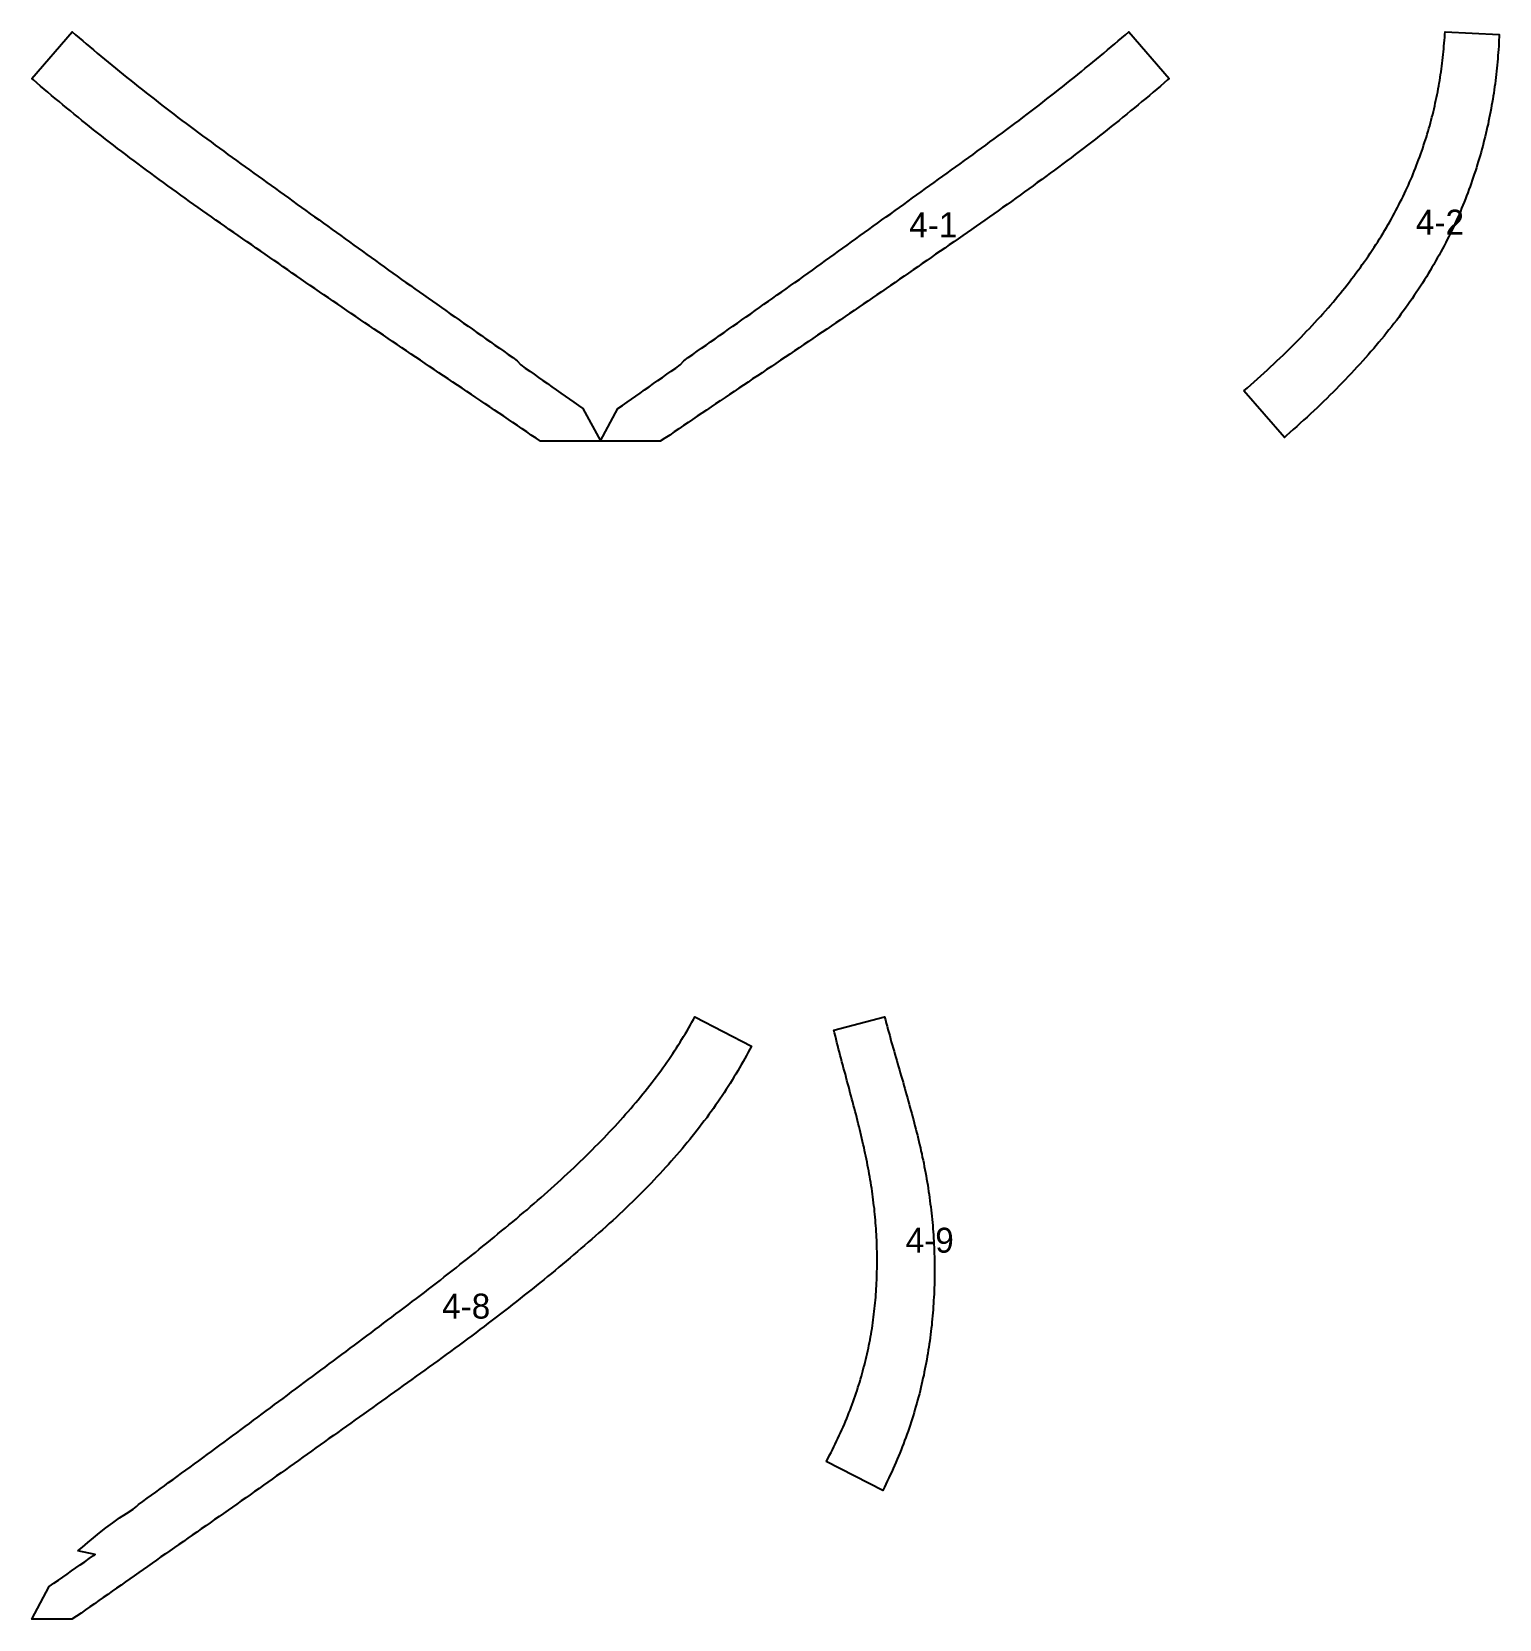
# Model space of a CAD drawing. Header units: metres. Extents: x 0 to 327, y -616 to 0.
# Drawn here: x 0 to 117.8, y -457.7 to -330.3 of the extents above; entities that cross this region are included whole.
import ezdxf

# ---------------------------------------------------------------- set-up
doc = ezdxf.new("R2010")
doc.units = ezdxf.units.M

msp = doc.modelspace()

# ---------------------------------------------------------------- linework, layer by layer
at = {"layer": 'F4_A'}
for points in [[(0, -334.08), (0, -334.08), (3.24, -330.34), (3.24, -330.34), (3.24, -330.34), (3.52, -330.58), (3.52, -330.58), (3.81, -330.83), (3.81, -330.83), (4.09, -331.07), (4.09, -331.07), (4.38, -331.32), (4.38, -331.32), (4.67, -331.56), (4.96, -331.8), (4.96, -331.8), (5.25, -332.05), (5.25, -332.05), (5.55, -332.29), (5.55, -332.29), (5.84, -332.54), (5.84, -332.54), (6.14, -332.78), (6.14, -332.78), (6.43, -333.03), (6.43, -333.03), (6.73, -333.27), (6.73, -333.27), (7.04, -333.52), (7.04, -333.52), (7.34, -333.76), (7.34, -333.76), (7.64, -334.01), (7.64, -334.01), (7.95, -334.25), (7.95, -334.25), (8.26, -334.5), (8.26, -334.5), (8.56, -334.75), (8.56, -334.75), (8.88, -334.99), (8.88, -334.99), (9.19, -335.24), (9.19, -335.24), (9.5, -335.49), (9.5, -335.49), (9.82, -335.73), (9.82, -335.73), (10.14, -335.98), (10.14, -335.98), (10.45, -336.22), (10.45, -336.22), (10.77, -336.47), (10.77, -336.47), (11.09, -336.72), (11.09, -336.72), (11.41, -336.96), (11.41, -336.96), (11.73, -337.21), (11.73, -337.21), (12.06, -337.45), (12.06, -337.45), (12.39, -337.7), (12.39, -337.7), (12.72, -337.95), (12.72, -337.95), (13.05, -338.19), (13.05, -338.19), (13.38, -338.44), (13.38, -338.44), (13.72, -338.69), (13.72, -338.69), (14.05, -338.94), (14.05, -338.94), (14.39, -339.18), (14.39, -339.18), (14.73, -339.43), (14.73, -339.43), (15.07, -339.68), (15.07, -339.68), (15.41, -339.93), (15.41, -339.93), (15.75, -340.18), (15.75, -340.18), (16.09, -340.43), (16.09, -340.43), (16.44, -340.68), (16.78, -340.93), (17.13, -341.18), (17.48, -341.43), (17.82, -341.68), (18.17, -341.93), (18.52, -342.18), (18.86, -342.43), (19.21, -342.68), (19.56, -342.93), (19.91, -343.18), (20.26, -343.43), (20.61, -343.68), (20.96, -343.94), (21.3, -344.19), (21.65, -344.44), (22, -344.69), (22.35, -344.94), (22.71, -345.19), (23.06, -345.44), (23.41, -345.7), (23.76, -345.95), (24.12, -346.2), (24.46, -346.45), (24.81, -346.7), (25.16, -346.96), (25.51, -347.21), (25.86, -347.46), (26.2, -347.71), (26.55, -347.96), (26.9, -348.21), (27.24, -348.46), (27.59, -348.71), (27.59, -348.71), (27.94, -348.96), (27.94, -348.96), (28.29, -349.21), (28.64, -349.46), (28.99, -349.71), (29.34, -349.96), (29.69, -350.21), (30.04, -350.46), (30.4, -350.71), (30.75, -350.96), (31.11, -351.21), (31.46, -351.46), (31.81, -351.71), (32.17, -351.96), (32.52, -352.21), (32.88, -352.47), (33.24, -352.72), (33.59, -352.97), (33.95, -353.22), (34.3, -353.47), (34.66, -353.72), (35.02, -353.97), (35.38, -354.22), (35.74, -354.47), (36.1, -354.72), (36.46, -354.97), (36.82, -355.23), (37.18, -355.48), (37.54, -355.73), (37.89, -355.98), (38.25, -356.23), (38.61, -356.49), (38.97, -356.74), (38.97, -356.74), (38.97, -356.74), (39.26, -357.08), (39.26, -357.08), (39.26, -357.08), (39.26, -357.08), (39.62, -357.33), (39.98, -357.58), (40.33, -357.83), (40.69, -358.08), (41.04, -358.33), (41.39, -358.58), (41.75, -358.83), (42.1, -359.08), (42.46, -359.33), (42.81, -359.57), (43.16, -359.82), (43.16, -359.82), (43.52, -360.07), (43.52, -360.07), (43.88, -360.32), (43.88, -360.32), (44.25, -360.56), (44.25, -360.56), (44.25, -360.56), (45.65, -363.18), (45.65, -363.18), (45.65, -363.18), (45.65, -363.18), (45.65, -363.18), (45.65, -363.19), (45.65, -363.19), (45.65, -363.19), (45.65, -363.19), (45.65, -363.19), (45.65, -363.19), (45.65, -363.19), (45.66, -363.19), (45.66, -363.19), (45.66, -363.19), (45.66, -363.19), (45.66, -363.19), (45.66, -363.19), (45.66, -363.18), (45.66, -363.18), (45.66, -363.18), (45.66, -363.18), (45.66, -363.18), (47.06, -360.56), (47.06, -360.56), (47.06, -360.56), (47.43, -360.32), (47.43, -360.32), (47.79, -360.07), (47.79, -360.07), (48.15, -359.82), (48.15, -359.82), (48.5, -359.57), (48.85, -359.33), (49.2, -359.08), (49.56, -358.83), (49.91, -358.58), (50.27, -358.33), (50.62, -358.08), (50.98, -357.83), (51.33, -357.58), (51.69, -357.33), (52.05, -357.08), (52.05, -357.08), (52.05, -357.08), (52.05, -357.08), (52.34, -356.74), (52.34, -356.74), (52.34, -356.74), (52.7, -356.49), (53.06, -356.23), (53.41, -355.98), (53.77, -355.73), (54.13, -355.48), (54.49, -355.23), (54.85, -354.97), (55.21, -354.72), (55.57, -354.47), (55.93, -354.22), (56.29, -353.97), (56.65, -353.72), (57.01, -353.47), (57.36, -353.22), (57.72, -352.97), (58.07, -352.72), (58.43, -352.47), (58.78, -352.21), (59.14, -351.96), (59.49, -351.71), (59.85, -351.46), (60.2, -351.21), (60.56, -350.96), (60.91, -350.71), (61.26, -350.46), (61.62, -350.21), (61.97, -349.96), (62.32, -349.71), (62.67, -349.46), (63.02, -349.21), (63.37, -348.96), (63.37, -348.96), (63.72, -348.71), (63.72, -348.71), (64.07, -348.46), (64.41, -348.21), (64.76, -347.96), (65.11, -347.71), (65.45, -347.46), (65.8, -347.21), (66.15, -346.96), (66.5, -346.7), (66.84, -346.45), (67.19, -346.2), (67.54, -345.95), (67.9, -345.7), (68.25, -345.44), (68.6, -345.19), (68.95, -344.94), (69.3, -344.69), (69.65, -344.44), (70, -344.19), (70.35, -343.94), (70.7, -343.68), (71.05, -343.43), (71.4, -343.18), (71.75, -342.93), (72.1, -342.68), (72.44, -342.43), (72.79, -342.18), (73.14, -341.93), (73.49, -341.68), (73.83, -341.43), (74.18, -341.18), (74.53, -340.93), (74.87, -340.68), (75.21, -340.43), (75.21, -340.43), (75.56, -340.18), (75.56, -340.18), (75.9, -339.93), (75.9, -339.93), (76.24, -339.68), (76.24, -339.68), (76.58, -339.43), (76.58, -339.43), (76.92, -339.18), (76.92, -339.18), (77.25, -338.94), (77.25, -338.94), (77.59, -338.69), (77.59, -338.69), (77.92, -338.44), (77.92, -338.44), (78.26, -338.19), (78.26, -338.19), (78.59, -337.95), (78.59, -337.95), (78.92, -337.7), (78.92, -337.7), (79.25, -337.45), (79.25, -337.45), (79.57, -337.21), (79.57, -337.21), (79.9, -336.96), (79.9, -336.96), (80.22, -336.72), (80.22, -336.72), (80.54, -336.47), (80.54, -336.47), (80.86, -336.22), (80.86, -336.22), (81.17, -335.98), (81.17, -335.98), (81.49, -335.73), (81.49, -335.73), (81.8, -335.49), (81.8, -335.49), (82.12, -335.24), (82.12, -335.24), (82.43, -334.99), (82.43, -334.99), (82.74, -334.75), (82.74, -334.75), (83.05, -334.5), (83.05, -334.5), (83.36, -334.25), (83.36, -334.25), (83.67, -334.01), (83.67, -334.01), (83.97, -333.76), (83.97, -333.76), (84.27, -333.52), (84.27, -333.52), (84.57, -333.27), (84.57, -333.27), (84.87, -333.03), (84.87, -333.03), (85.17, -332.78), (85.17, -332.78), (85.47, -332.54), (85.47, -332.54), (85.76, -332.29), (85.76, -332.29), (86.06, -332.05), (86.06, -332.05), (86.35, -331.8), (86.35, -331.8), (86.64, -331.56), (86.93, -331.32), (86.93, -331.32), (87.22, -331.07), (87.22, -331.07), (87.5, -330.83), (87.5, -330.83), (87.79, -330.58), (87.79, -330.58), (88.07, -330.34), (88.07, -330.34), (88.07, -330.34), (91.31, -334.08), (91.31, -334.08), (91.31, -334.08), (91.17, -334.2), (90.89, -334.45), (90.6, -334.7), (90.31, -334.95), (90.01, -335.2), (89.72, -335.45), (89.42, -335.7), (89.12, -335.95), (88.82, -336.2), (88.51, -336.45), (88.21, -336.7), (87.9, -336.95), (87.59, -337.2), (87.28, -337.45), (86.97, -337.7), (86.66, -337.95), (86.34, -338.2), (86.02, -338.45), (85.7, -338.7), (85.38, -338.95), (85.06, -339.2), (84.74, -339.45), (84.41, -339.7), (84.09, -339.95), (83.76, -340.2), (83.43, -340.45), (83.09, -340.7), (82.76, -340.95), (82.42, -341.2), (82.09, -341.45), (81.75, -341.7), (81.41, -341.95), (81.07, -342.2), (80.72, -342.45), (80.38, -342.7), (80.04, -342.95), (79.69, -343.2), (79.34, -343.45), (78.99, -343.7), (78.64, -343.95), (78.29, -344.2), (77.93, -344.45), (77.58, -344.7), (77.23, -344.95), (76.87, -345.2), (76.52, -345.45), (76.16, -345.7), (75.8, -345.95), (75.44, -346.2), (75.09, -346.45), (74.73, -346.7), (74.37, -346.95), (74.01, -347.2), (73.65, -347.45), (73.29, -347.7), (72.93, -347.95), (72.56, -348.2), (72.2, -348.45), (71.84, -348.7), (71.48, -348.95), (71.48, -348.95), (71.12, -349.2), (70.75, -349.45), (70.39, -349.7), (70.03, -349.95), (69.67, -350.2), (69.31, -350.45), (68.94, -350.7), (68.58, -350.95), (68.22, -351.2), (67.85, -351.45), (67.49, -351.7), (67.12, -351.95), (66.75, -352.2), (66.75, -352.2), (66.39, -352.45), (66.02, -352.7), (65.65, -352.95), (65.29, -353.2), (64.92, -353.45), (64.55, -353.7), (64.19, -353.95), (63.82, -354.2), (63.45, -354.45), (63.08, -354.7), (62.71, -354.95), (62.34, -355.2), (61.97, -355.45), (61.6, -355.7), (61.23, -355.95), (60.86, -356.2), (60.49, -356.45), (60.11, -356.7), (59.74, -356.95), (59.37, -357.2), (58.99, -357.45), (58.62, -357.7), (58.25, -357.95), (57.87, -358.2), (57.87, -358.2), (57.5, -358.45), (57.13, -358.7), (56.76, -358.95), (56.39, -359.2), (56.02, -359.45), (55.65, -359.7), (55.27, -359.95), (54.9, -360.2), (54.53, -360.45), (54.16, -360.7), (53.79, -360.95), (53.79, -360.95), (53.42, -361.2), (53.42, -361.2), (53.05, -361.45), (52.68, -361.7), (52.31, -361.95), (51.94, -362.2), (51.94, -362.2), (51.58, -362.45), (51.21, -362.7), (50.83, -362.95), (50.45, -363.2), (50.45, -363.2), (50.45, -363.2), (40.85, -363.2), (40.85, -363.2), (40.85, -363.2), (40.48, -362.95), (40.1, -362.7), (39.73, -362.45), (39.36, -362.2), (39.36, -362.2), (39, -361.95), (38.63, -361.7), (38.26, -361.45), (37.89, -361.2), (37.89, -361.2), (37.52, -360.95), (37.52, -360.95), (37.15, -360.7), (36.78, -360.45), (36.41, -360.2), (36.04, -359.95), (35.66, -359.7), (35.29, -359.45), (34.92, -359.2), (34.55, -358.95), (34.18, -358.7), (33.81, -358.45), (33.43, -358.2), (33.43, -358.2), (33.06, -357.95), (32.69, -357.7), (32.31, -357.45), (31.94, -357.2), (31.57, -356.95), (31.2, -356.7), (30.82, -356.45), (30.45, -356.2), (30.08, -355.95), (29.71, -355.7), (29.34, -355.45), (28.97, -355.2), (28.6, -354.95), (28.23, -354.7), (27.86, -354.45), (27.49, -354.2), (27.12, -353.95), (26.75, -353.7), (26.39, -353.45), (26.02, -353.2), (25.65, -352.95), (25.29, -352.7), (24.92, -352.45), (24.56, -352.2), (24.56, -352.2), (24.19, -351.95), (23.82, -351.7), (23.46, -351.45), (23.09, -351.2), (22.73, -350.95), (22.36, -350.7), (22, -350.45), (21.64, -350.2), (21.28, -349.95), (20.91, -349.7), (20.55, -349.45), (20.19, -349.2), (19.83, -348.95), (19.83, -348.95), (19.47, -348.7), (19.11, -348.45), (18.74, -348.2), (18.38, -347.95), (18.02, -347.7), (17.66, -347.45), (17.3, -347.2), (16.94, -346.95), (16.58, -346.7), (16.22, -346.45), (15.86, -346.2), (15.51, -345.95), (15.15, -345.7), (14.79, -345.45), (14.44, -345.2), (14.08, -344.95), (13.73, -344.7), (13.37, -344.45), (13.02, -344.2), (12.67, -343.95), (12.32, -343.7), (11.97, -343.45), (11.62, -343.2), (11.27, -342.95), (10.93, -342.7), (10.58, -342.45), (10.24, -342.2), (9.9, -341.95), (9.56, -341.7), (9.22, -341.45), (8.89, -341.2), (8.55, -340.95), (8.21, -340.7), (7.88, -340.45), (7.55, -340.2), (7.22, -339.95), (6.89, -339.7), (6.57, -339.45), (6.25, -339.2), (5.92, -338.95), (5.6, -338.7), (5.28, -338.45), (4.97, -338.2), (4.65, -337.95), (4.34, -337.7), (4.03, -337.45), (3.72, -337.2), (3.41, -336.95), (3.1, -336.7), (2.79, -336.45), (2.49, -336.2), (2.19, -335.95), (1.89, -335.7), (1.59, -335.45), (1.3, -335.2), (1, -334.95), (0.71, -334.7), (0.42, -334.45), (0.13, -334.2), (0, -334.08), (0, -334.08)], [(97.31, -359.16), (97.59, -358.92), (97.86, -358.67), (98.13, -358.43), (98.4, -358.19), (98.67, -357.95), (98.93, -357.71), (99.19, -357.47), (99.45, -357.23), (99.7, -357), (99.96, -356.76), (100.21, -356.52), (100.45, -356.28), (100.7, -356.04), (100.94, -355.8), (101.18, -355.57), (101.42, -355.33), (101.65, -355.09), (101.89, -354.85), (102.12, -354.62), (102.34, -354.38), (102.57, -354.14), (102.79, -353.91), (103.01, -353.67), (103.22, -353.44), (103.44, -353.2), (103.65, -352.97), (103.85, -352.74), (104.06, -352.5), (104.26, -352.27), (104.46, -352.04), (104.65, -351.8), (104.85, -351.57), (105.04, -351.34), (105.22, -351.11), (105.41, -350.88), (105.59, -350.64), (105.77, -350.41), (105.95, -350.18), (106.13, -349.95), (106.3, -349.71), (106.48, -349.48), (106.65, -349.25), (106.81, -349.02), (106.98, -348.79), (107.14, -348.56), (107.3, -348.33), (107.45, -348.1), (107.61, -347.87), (107.76, -347.64), (107.9, -347.42), (108.05, -347.19), (108.19, -346.96), (108.34, -346.73), (108.47, -346.5), (108.61, -346.27), (108.75, -346.05), (108.88, -345.82), (109.01, -345.59), (109.14, -345.36), (109.26, -345.14), (109.39, -344.91), (109.51, -344.68), (109.63, -344.45), (109.74, -344.23), (109.86, -344), (109.97, -343.77), (110.08, -343.55), (110.19, -343.32), (110.3, -343.09), (110.4, -342.87), (110.51, -342.64), (110.6, -342.42), (110.7, -342.19), (110.8, -341.97), (110.89, -341.74), (110.98, -341.52), (111.07, -341.29), (111.16, -341.06), (111.25, -340.84), (111.33, -340.61), (111.42, -340.38), (111.5, -340.15), (111.58, -339.93), (111.66, -339.7), (111.73, -339.47), (111.81, -339.24), (111.88, -339.02), (111.95, -338.79), (112.02, -338.56), (112.09, -338.33), (112.15, -338.11), (112.22, -337.88), (112.28, -337.65), (112.34, -337.43), (112.4, -337.2), (112.46, -336.97), (112.51, -336.74), (112.57, -336.52), (112.62, -336.29), (112.67, -336.06), (112.72, -335.83), (112.77, -335.61), (112.81, -335.38), (112.86, -335.15), (112.9, -334.92), (112.94, -334.69), (112.98, -334.47), (113.02, -334.24), (113.06, -334.01), (113.09, -333.78), (113.13, -333.55), (113.16, -333.32), (113.19, -333.09), (113.22, -332.86), (113.25, -332.64), (113.27, -332.41), (113.3, -332.18), (113.32, -331.95), (113.34, -331.72), (113.36, -331.49), (113.38, -331.26), (113.4, -331.03), (113.42, -330.8), (113.43, -330.57), (113.45, -330.34), (117.8, -330.57), (117.79, -330.76), (117.78, -331.01), (117.77, -331.26), (117.76, -331.51), (117.74, -331.76), (117.72, -332.01), (117.7, -332.26), (117.68, -332.51), (117.66, -332.76), (117.64, -333.01), (117.61, -333.26), (117.59, -333.51), (117.56, -333.76), (117.53, -334.01), (117.5, -334.26), (117.47, -334.51), (117.43, -334.76), (117.4, -335.01), (117.36, -335.26), (117.32, -335.51), (117.28, -335.76), (117.24, -336.01), (117.19, -336.26), (117.15, -336.51), (117.1, -336.76), (117.05, -337.01), (117, -337.26), (116.95, -337.51), (116.9, -337.76), (116.84, -338.01), (116.78, -338.26), (116.73, -338.51), (116.67, -338.76), (116.6, -339.01), (116.54, -339.26), (116.47, -339.51), (116.41, -339.76), (116.34, -340.01), (116.27, -340.26), (116.19, -340.51), (116.12, -340.76), (116.04, -341.01), (115.97, -341.26), (115.89, -341.51), (115.8, -341.76), (115.72, -342.01), (115.64, -342.26), (115.55, -342.51), (115.46, -342.76), (115.37, -343.01), (115.28, -343.26), (115.18, -343.51), (115.08, -343.76), (114.99, -344.01), (114.88, -344.26), (114.78, -344.51), (114.68, -344.76), (114.57, -345.01), (114.46, -345.26), (114.35, -345.51), (114.23, -345.76), (114.12, -346.01), (114, -346.26), (113.88, -346.51), (113.76, -346.76), (113.63, -347.01), (113.5, -347.26), (113.37, -347.51), (113.24, -347.76), (113.11, -348.01), (112.97, -348.26), (112.83, -348.51), (112.69, -348.76), (112.55, -349.01), (112.4, -349.26), (112.25, -349.51), (112.1, -349.76), (111.95, -350.01), (111.79, -350.26), (111.63, -350.51), (111.47, -350.76), (111.31, -351.01), (111.14, -351.26), (110.97, -351.51), (110.8, -351.76), (110.63, -352.01), (110.45, -352.26), (110.27, -352.51), (110.09, -352.76), (109.91, -353.01), (109.73, -353.26), (109.54, -353.51), (109.35, -353.76), (109.15, -354.01), (108.95, -354.26), (108.75, -354.51), (108.55, -354.76), (108.35, -355.01), (108.14, -355.26), (107.93, -355.51), (107.72, -355.76), (107.5, -356.01), (107.28, -356.26), (107.06, -356.51), (106.84, -356.76), (106.61, -357.01), (106.38, -357.26), (106.15, -357.51), (105.92, -357.76), (105.68, -358.01), (105.44, -358.26), (105.2, -358.51), (104.96, -358.76), (104.71, -359.01), (104.46, -359.26), (104.21, -359.51), (103.96, -359.76), (103.7, -360.01), (103.44, -360.26), (103.18, -360.51), (102.91, -360.76), (102.64, -361.01), (102.37, -361.26), (102.1, -361.51), (101.82, -361.76), (101.55, -362.01), (101.27, -362.26), (100.99, -362.51), (100.7, -362.76), (100.55, -362.9), (97.31, -359.16)]]:
    msp.add_lwpolyline(points, close=True, dxfattribs=at)
at = {"layer": 'F4_F'}
for points in [[(3.7, -452.23), (4.08, -451.93), (4.5, -451.58), (4.96, -451.2), (5.44, -450.8), (5.96, -450.39), (6.5, -449.99), (7.05, -449.6), (7.6, -449.23), (8.14, -448.88), (8.41, -448.67), (8.57, -448.52), (8.91, -448.27), (9.26, -448.02), (9.61, -447.77), (9.96, -447.52), (10.3, -447.27), (10.65, -447.01), (10.99, -446.76), (11.34, -446.51), (11.68, -446.26), (12.03, -446.01), (12.37, -445.76), (12.72, -445.51), (13.06, -445.26), (13.4, -445.01), (13.74, -444.76), (14.09, -444.51), (14.43, -444.26), (14.77, -444.01), (15.11, -443.76), (15.45, -443.51), (15.79, -443.26), (16.12, -443.01), (16.46, -442.76), (16.8, -442.51), (17.14, -442.26), (17.47, -442.01), (17.81, -441.76), (18.15, -441.5), (18.49, -441.25), (18.82, -441), (19.16, -440.75), (19.5, -440.5), (19.84, -440.25), (20.18, -440), (20.52, -439.74), (20.86, -439.49), (21.2, -439.24), (21.53, -438.99), (21.87, -438.74), (22.2, -438.49), (22.54, -438.24), (22.88, -437.99), (23.21, -437.74), (23.55, -437.49), (23.88, -437.24), (24.22, -436.98), (24.56, -436.73), (24.9, -436.48), (25.23, -436.23), (25.57, -435.98), (25.9, -435.73), (26.24, -435.48), (26.57, -435.23), (26.91, -434.98), (27.24, -434.73), (27.58, -434.48), (27.91, -434.23), (28.24, -433.98), (28.57, -433.73), (28.91, -433.48), (29.24, -433.23), (29.57, -432.98), (29.9, -432.74), (30.22, -432.49), (30.55, -432.24), (30.88, -431.99), (31.2, -431.74), (31.53, -431.5), (31.85, -431.25), (32.17, -431), (32.48, -430.75), (32.8, -430.51), (33.12, -430.26), (33.43, -430.01), (33.75, -429.77), (34.06, -429.52), (34.37, -429.27), (34.69, -429.03), (35, -428.78), (35.31, -428.53), (35.61, -428.29), (35.92, -428.04), (36.22, -427.8), (36.52, -427.55), (36.83, -427.3), (37.13, -427.06), (37.42, -426.81), (37.72, -426.57), (38.02, -426.32), (38.31, -426.08), (38.61, -425.83), (38.9, -425.59), (39.19, -425.34), (39.48, -425.1), (39.76, -424.86), (40.05, -424.61), (40.33, -424.37), (40.61, -424.13), (40.88, -423.89), (41.16, -423.64), (41.43, -423.4), (41.7, -423.16), (41.97, -422.92), (42.23, -422.68), (42.49, -422.44), (42.75, -422.2), (43.01, -421.96), (43.27, -421.72), (43.53, -421.47), (43.78, -421.23), (44.03, -420.99), (44.28, -420.76), (44.53, -420.52), (44.77, -420.28), (45.01, -420.04), (45.24, -419.8), (45.48, -419.57), (45.71, -419.33), (45.94, -419.09), (46.16, -418.86), (46.39, -418.62), (46.61, -418.38), (46.83, -418.15), (47.04, -417.91), (47.26, -417.68), (47.47, -417.44), (47.67, -417.21), (47.88, -416.98), (48.08, -416.74), (48.28, -416.51), (48.48, -416.27), (48.67, -416.04), (48.87, -415.8), (49.06, -415.57), (49.24, -415.34), (49.43, -415.1), (49.61, -414.87), (49.79, -414.64), (49.97, -414.41), (50.15, -414.18), (50.32, -413.95), (50.49, -413.72), (50.65, -413.49), (50.82, -413.26), (50.98, -413.03), (51.14, -412.8), (51.29, -412.57), (51.45, -412.34), (51.6, -412.11), (51.75, -411.88), (51.9, -411.65), (52.05, -411.42), (52.19, -411.19), (52.33, -410.96), (52.47, -410.73), (52.61, -410.5), (52.74, -410.27), (52.87, -410.04), (53, -409.81), (53.13, -409.59), (53.24, -409.39), (57.77, -411.73), (57.64, -411.98), (57.51, -412.23), (57.38, -412.48), (57.24, -412.73), (57.1, -412.98), (56.96, -413.23), (56.82, -413.48), (56.67, -413.73), (56.52, -413.98), (56.37, -414.23), (56.22, -414.48), (56.06, -414.73), (55.9, -414.98), (55.74, -415.23), (55.58, -415.48), (55.41, -415.73), (55.24, -415.98), (55.07, -416.23), (54.9, -416.48), (54.72, -416.73), (54.54, -416.98), (54.36, -417.23), (54.18, -417.48), (53.99, -417.73), (53.8, -417.98), (53.61, -418.23), (53.42, -418.48), (53.22, -418.73), (53.02, -418.98), (52.82, -419.23), (52.62, -419.48), (52.41, -419.73), (52.2, -419.98), (51.99, -420.23), (51.77, -420.48), (51.55, -420.73), (51.33, -420.98), (51.11, -421.23), (50.88, -421.48), (50.65, -421.73), (50.42, -421.98), (50.18, -422.23), (49.95, -422.48), (49.71, -422.73), (49.47, -422.98), (49.22, -423.23), (48.97, -423.48), (48.72, -423.73), (48.47, -423.98), (48.22, -424.23), (47.96, -424.48), (47.7, -424.73), (47.44, -424.98), (47.17, -425.23), (46.91, -425.48), (46.64, -425.73), (46.36, -425.98), (46.09, -426.23), (45.81, -426.48), (45.53, -426.73), (45.24, -426.98), (44.96, -427.23), (44.67, -427.48), (44.38, -427.73), (44.09, -427.98), (43.8, -428.23), (43.5, -428.48), (43.21, -428.73), (42.91, -428.98), (42.61, -429.23), (42.31, -429.48), (42.01, -429.73), (41.71, -429.98), (41.4, -430.23), (41.1, -430.48), (40.79, -430.73), (40.48, -430.98), (40.17, -431.23), (39.85, -431.48), (39.54, -431.73), (39.22, -431.98), (38.9, -432.23), (38.58, -432.48), (38.26, -432.73), (37.94, -432.98), (37.62, -433.23), (37.29, -433.48), (36.97, -433.73), (36.64, -433.98), (36.31, -434.23), (35.98, -434.48), (35.65, -434.73), (35.32, -434.98), (34.98, -435.23), (34.64, -435.48), (34.3, -435.73), (33.96, -435.98), (33.62, -436.23), (33.28, -436.48), (32.94, -436.73), (32.59, -436.98), (32.25, -437.23), (31.9, -437.48), (31.56, -437.73), (31.21, -437.98), (30.86, -438.23), (30.51, -438.48), (30.16, -438.73), (29.82, -438.98), (29.47, -439.23), (29.12, -439.48), (28.77, -439.73), (28.42, -439.98), (28.07, -440.23), (27.72, -440.48), (27.37, -440.73), (27.02, -440.98), (26.67, -441.23), (26.32, -441.48), (25.96, -441.73), (25.61, -441.98), (25.26, -442.23), (24.91, -442.48), (24.56, -442.73), (24.21, -442.98), (23.85, -443.23), (23.5, -443.48), (23.15, -443.73), (22.81, -443.98), (22.46, -444.23), (22.11, -444.48), (21.76, -444.73), (21.41, -444.98), (21.06, -445.23), (20.71, -445.48), (20.36, -445.73), (20.01, -445.98), (19.66, -446.23), (19.31, -446.48), (18.95, -446.73), (18.6, -446.98), (18.25, -447.23), (17.89, -447.48), (17.54, -447.73), (17.18, -447.98), (16.82, -448.23), (16.47, -448.48), (16.11, -448.73), (15.76, -448.98), (15.4, -449.23), (15.04, -449.48), (14.68, -449.73), (14.33, -449.98), (13.97, -450.23), (13.61, -450.48), (13.25, -450.73), (12.89, -450.98), (12.53, -451.23), (12.17, -451.48), (11.81, -451.73), (11.45, -451.98), (11.09, -452.23), (10.73, -452.48), (10.37, -452.73), (10.01, -452.98), (9.66, -453.23), (9.3, -453.48), (8.95, -453.73), (8.59, -453.98), (8.23, -454.23), (7.88, -454.48), (7.52, -454.73), (7.17, -454.98), (6.81, -455.23), (6.45, -455.48), (6.1, -455.73), (5.74, -455.98), (5.39, -456.23), (5.03, -456.48), (4.67, -456.73), (4.32, -456.98), (3.96, -457.23), (3.59, -457.48), (3.22, -457.73), (0, -457.73), (1.41, -455.09), (1.77, -454.84), (2.14, -454.6), (2.49, -454.35), (2.84, -454.1), (3.2, -453.85), (3.55, -453.6), (3.9, -453.36), (4.26, -453.11), (4.61, -452.86), (4.97, -452.61), (5.1, -452.52), (3.7, -452.23)], [(63.77, -445.06), (63.79, -445.03), (63.92, -444.8), (64.04, -444.57), (64.16, -444.35), (64.27, -444.12), (64.39, -443.89), (64.5, -443.67), (64.61, -443.44), (64.72, -443.21), (64.82, -442.99), (64.93, -442.76), (65.03, -442.53), (65.13, -442.31), (65.23, -442.08), (65.32, -441.85), (65.42, -441.63), (65.51, -441.4), (65.6, -441.17), (65.69, -440.95), (65.77, -440.72), (65.86, -440.49), (65.94, -440.27), (66.02, -440.04), (66.1, -439.82), (66.18, -439.59), (66.25, -439.36), (66.32, -439.14), (66.4, -438.91), (66.47, -438.69), (66.53, -438.46), (66.6, -438.23), (66.66, -438.01), (66.72, -437.78), (66.78, -437.56), (66.84, -437.33), (66.9, -437.1), (66.95, -436.88), (67.01, -436.65), (67.06, -436.43), (67.11, -436.2), (67.16, -435.98), (67.2, -435.75), (67.25, -435.52), (67.29, -435.3), (67.33, -435.07), (67.37, -434.84), (67.41, -434.62), (67.45, -434.39), (67.48, -434.16), (67.52, -433.93), (67.55, -433.71), (67.58, -433.48), (67.61, -433.25), (67.63, -433.02), (67.66, -432.8), (67.68, -432.57), (67.71, -432.34), (67.73, -432.11), (67.75, -431.88), (67.76, -431.66), (67.78, -431.43), (67.79, -431.2), (67.81, -430.97), (67.82, -430.74), (67.83, -430.51), (67.84, -430.28), (67.85, -430.05), (67.85, -429.83), (67.86, -429.6), (67.86, -429.37), (67.86, -429.14), (67.87, -428.91), (67.86, -428.68), (67.86, -428.45), (67.86, -428.22), (67.85, -427.99), (67.85, -427.76), (67.84, -427.53), (67.83, -427.3), (67.82, -427.07), (67.81, -426.84), (67.79, -426.61), (67.78, -426.38), (67.76, -426.15), (67.74, -425.92), (67.73, -425.69), (67.71, -425.46), (67.68, -425.23), (67.66, -425), (67.64, -424.77), (67.61, -424.54), (67.58, -424.3), (67.55, -424.07), (67.52, -423.84), (67.49, -423.61), (67.46, -423.38), (67.43, -423.15), (67.39, -422.92), (67.35, -422.68), (67.31, -422.45), (67.28, -422.22), (67.23, -421.99), (67.19, -421.75), (67.15, -421.52), (67.1, -421.29), (67.06, -421.05), (67.01, -420.82), (66.96, -420.58), (66.91, -420.35), (66.86, -420.11), (66.81, -419.87), (66.75, -419.63), (66.7, -419.4), (66.64, -419.16), (66.59, -418.92), (66.53, -418.68), (66.47, -418.44), (66.41, -418.2), (66.35, -417.95), (66.29, -417.71), (66.23, -417.47), (66.17, -417.22), (66.1, -416.98), (66.04, -416.73), (65.97, -416.49), (65.91, -416.24), (65.84, -416), (65.78, -415.75), (65.71, -415.5), (65.65, -415.25), (65.58, -415), (65.51, -414.75), (65.44, -414.5), (65.38, -414.25), (65.31, -414), (65.24, -413.75), (65.17, -413.5), (65.11, -413.24), (65.04, -412.99), (64.97, -412.73), (64.9, -412.48), (64.84, -412.22), (64.77, -411.97), (64.71, -411.71), (64.64, -411.45), (64.58, -411.19), (64.51, -410.93), (64.45, -410.67), (64.39, -410.45), (68.46, -409.39), (68.53, -409.64), (68.59, -409.89), (68.66, -410.14), (68.73, -410.39), (68.8, -410.64), (68.87, -410.89), (68.93, -411.14), (69, -411.39), (69.08, -411.64), (69.15, -411.89), (69.22, -412.14), (69.29, -412.39), (69.36, -412.64), (69.43, -412.89), (69.5, -413.14), (69.58, -413.39), (69.65, -413.64), (69.72, -413.89), (69.79, -414.14), (69.87, -414.39), (69.94, -414.64), (70.01, -414.89), (70.08, -415.14), (70.15, -415.39), (70.22, -415.64), (70.29, -415.89), (70.36, -416.14), (70.43, -416.39), (70.5, -416.64), (70.57, -416.89), (70.64, -417.14), (70.71, -417.39), (70.77, -417.64), (70.84, -417.89), (70.9, -418.14), (70.97, -418.39), (71.03, -418.64), (71.09, -418.89), (71.15, -419.14), (71.21, -419.39), (71.27, -419.64), (71.33, -419.89), (71.38, -420.14), (71.44, -420.39), (71.49, -420.64), (71.55, -420.89), (71.6, -421.14), (71.65, -421.39), (71.7, -421.64), (71.74, -421.89), (71.79, -422.14), (71.83, -422.39), (71.88, -422.64), (71.92, -422.89), (71.96, -423.14), (71.99, -423.39), (72.03, -423.64), (72.07, -423.89), (72.1, -424.14), (72.13, -424.39), (72.16, -424.64), (72.19, -424.89), (72.22, -425.14), (72.25, -425.39), (72.27, -425.64), (72.3, -425.89), (72.32, -426.14), (72.34, -426.39), (72.36, -426.64), (72.38, -426.89), (72.39, -427.14), (72.41, -427.39), (72.42, -427.64), (72.43, -427.89), (72.44, -428.14), (72.45, -428.39), (72.46, -428.64), (72.46, -428.89), (72.47, -429.14), (72.47, -429.39), (72.47, -429.64), (72.47, -429.89), (72.47, -430.14), (72.47, -430.39), (72.46, -430.64), (72.46, -430.89), (72.45, -431.14), (72.44, -431.39), (72.43, -431.64), (72.42, -431.89), (72.4, -432.14), (72.39, -432.39), (72.37, -432.64), (72.35, -432.89), (72.33, -433.14), (72.31, -433.39), (72.29, -433.64), (72.26, -433.89), (72.24, -434.14), (72.21, -434.39), (72.18, -434.64), (72.15, -434.89), (72.12, -435.14), (72.08, -435.39), (72.05, -435.64), (72.01, -435.89), (71.97, -436.14), (71.93, -436.39), (71.89, -436.64), (71.84, -436.89), (71.8, -437.14), (71.75, -437.39), (71.7, -437.64), (71.65, -437.89), (71.6, -438.14), (71.54, -438.39), (71.49, -438.64), (71.43, -438.89), (71.37, -439.14), (71.31, -439.39), (71.25, -439.64), (71.18, -439.89), (71.11, -440.14), (71.04, -440.39), (70.97, -440.64), (70.9, -440.89), (70.83, -441.14), (70.75, -441.39), (70.67, -441.64), (70.59, -441.89), (70.51, -442.14), (70.43, -442.39), (70.34, -442.64), (70.25, -442.89), (70.16, -443.14), (70.07, -443.39), (69.98, -443.64), (69.88, -443.89), (69.78, -444.14), (69.68, -444.39), (69.58, -444.64), (69.48, -444.89), (69.37, -445.14), (69.26, -445.39), (69.15, -445.64), (69.04, -445.89), (68.92, -446.14), (68.8, -446.39), (68.68, -446.64), (68.56, -446.89), (68.44, -447.14), (68.31, -447.39), (63.77, -445.06)]]:
    msp.add_lwpolyline(points, close=True, dxfattribs=at)

# ---------------------------------------------------------------- texts
at = {"layer": 'F4_A'}
for s, p in [('4-1', (70.44, -346.83)), ('4-2', (111.11, -346.62))]:
    msp.add_text(s, height=2, dxfattribs=at).set_placement(p)
at = {"layer": 'F4_F'}
for s, p in [('4-9', (70.15, -428.31)), ('4-8', (32.94, -433.6))]:
    msp.add_text(s, height=2, dxfattribs=at).set_placement(p)

doc.saveas('drawing.dxf')
